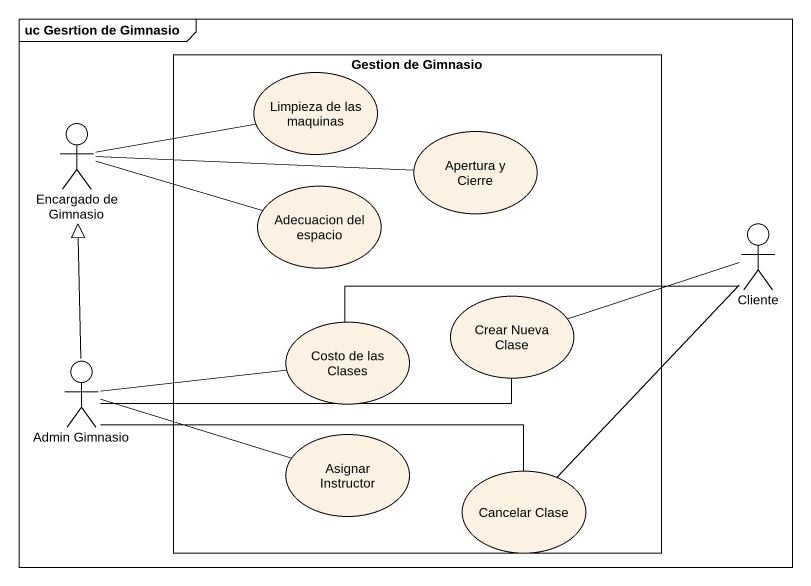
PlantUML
@startuml
mainframe uc Gesrtion de Gimnasio
rectangle "Gestion de Gimnasio" as Gestion_de_Gimnasio {
  usecase "Limpieza de las maquinas" as Limpieza_de_las_maquinas
  usecase "Apertura y Cierre" as Apertura_y_Cierre
  usecase "Adecuacion del espacio" as Adecuacion_del_espacio
  usecase "Crear Nueva Clase" as Crear_Nueva_Clase
  usecase "Costo de las Clases" as Costo_de_las_Clases
  usecase "Asignar Instructor" as Asignar_Instructor
  usecase "Cancelar Clase" as Cancelar_Clase
}
actor "Encargado de Gimnasio" as Encargado_de_Gimnasio
actor Cliente
actor "Admin Gimnasio" as Admin_Gimnasio
Encargado_de_Gimnasio -right- Limpieza_de_las_maquinas
Encargado_de_Gimnasio -right- Apertura_y_Cierre
Encargado_de_Gimnasio -right- Adecuacion_del_espacio
Cliente -left- Crear_Nueva_Clase
Cliente -left- Costo_de_las_Clases
Cliente -- Cancelar_Clase
Admin_Gimnasio -up-|> Encargado_de_Gimnasio
Admin_Gimnasio -right- Crear_Nueva_Clase
Admin_Gimnasio -right- Costo_de_las_Clases
Admin_Gimnasio -right- Asignar_Instructor
Admin_Gimnasio -right- Cancelar_Clase
@enduml
